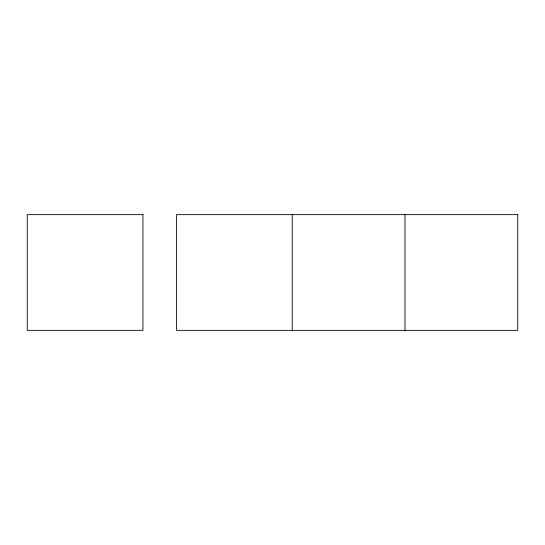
<?xml version="1.0" encoding="UTF-8"?>
<svg xmlns="http://www.w3.org/2000/svg" width="545" height="545" viewBox="0 0 545 545"><rect width="100%" height="100%" fill="white"/><g stroke="black" fill="none" stroke-linecap="round" stroke-linejoin="round"><path stroke-width="0.82" d="M404.996 214.648L404.996 330.352M292.236 214.648L292.236 330.352M142.954 214.648L27.25 214.648L27.25 330.352L142.954 330.352L142.954 214.648M517.75 214.648L176.532 214.648L176.532 330.352L517.75 330.352L517.75 214.648"/></g></svg>
